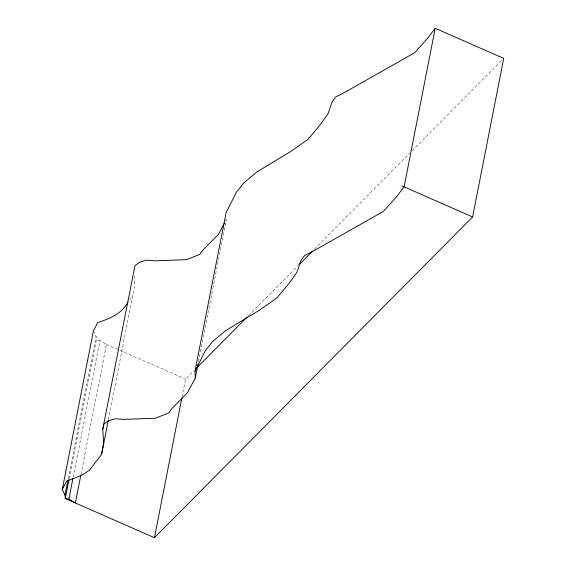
<?xml version="1.0" encoding="UTF-8"?>
<svg xmlns="http://www.w3.org/2000/svg" width="566" height="566" viewBox="0 0 566 566"><rect width="100%" height="100%" fill="white"/><g stroke="black" fill="none" stroke-linecap="round" stroke-linejoin="round"><path stroke-width="0.42" stroke-dasharray="2.83 2.12" d="M108.403 419.696L134.758 284.656L134.206 275.89M68.217 478.638L96.1 336.529L93.39 330.933M69.172 478.624L96.376 339.989L96.1 336.529M73.134 477.414L99.991 340.506L96.376 339.989M80.966 474.393L106.465 344.418L99.991 340.506M181.976 397.325L185.549 379.128L193.643 370.971M198.503 361.681L226.379 219.573L225.629 220.981M129.55 299.916L132.713 295.792M248.432 315.729L297.624 266.14M314.434 249.196L409.699 153.153M412.19 150.641L502.474 59.628M106.465 344.418L185.549 379.128"/><path stroke-width="0.85" d="M102.764 429.198L103.868 424.146L108.814 420.708L115.245 418.72L124.004 419.385L155.466 418.232L168.76 412.911L171.845 408.581L187.332 392.931L195.27 378.145L194.98 371.261L226.096 212.696L236.425 192.15L243.974 182.768L256.858 171.958L290.514 151.624L308.109 139.271L320.795 123.947L327.983 113.865L332.051 101.972L335.645 96.935L342.359 93.701L414.51 52.815L427.733 38.099L435.219 28.3L503.719 58.369L472.61 216.941L154.44 537.7L65.267 498.554L64.991 495.101L62.281 489.505L66.611 481.086L79.169 476.381L84.525 473.586L89.485 470.176L101.604 454.357L103.642 443.228L102.764 429.198L134.977 265.574L139.929 262.136L146.353 260.155L155.112 260.813L186.575 259.66L199.869 254.339L202.953 250.016L218.448 234.359L224.49 223.096M62.281 489.505L93.39 330.933L97.72 322.521C109.592 318.807 121.945 313.713 127.973 301.975M64.991 495.101L67.878 480.371M69.002 479.494L65.267 498.554L68.882 499.078L75.356 502.983L80.797 475.256M68.882 499.078L72.964 478.277M101.604 454.357L108.233 420.566M154.44 537.7L181.806 398.195M195.27 378.145L197.994 364.285M435.219 28.3L404.11 186.872L396.617 196.671L383.401 211.387L311.25 252.266L304.529 255.507L300.942 260.544L296.874 272.437L289.686 282.519L277 297.836L259.398 310.196L225.749 330.53L212.858 341.34L205.316 350.722L194.98 371.261M197.378 367.207L247.186 316.988M298.869 264.888L312.566 251.078M401.895 185.896L472.61 216.941"/></g></svg>
